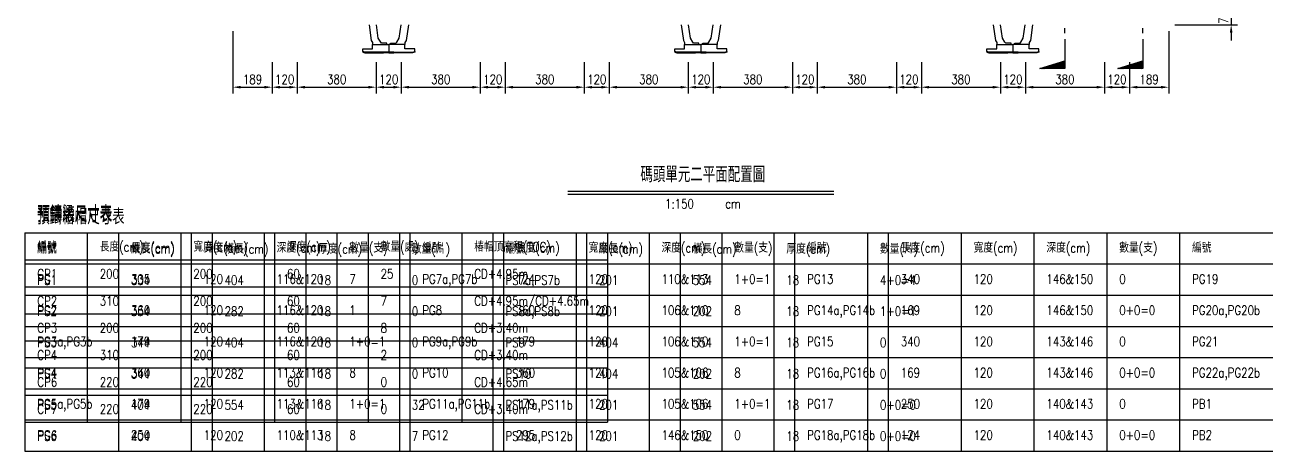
# Model space of a CAD drawing. Extents: x -4754 to 9942, y -22015 to 3942.
# Drawn here: x -1158 to 4808, y -22015 to -19965 of the extents above; entities that cross this region are included whole.
import ezdxf
from ezdxf.enums import TextEntityAlignment as Align

# ---------------------------------------------------------------- set-up
doc = ezdxf.new("R2010")
doc.units = 0
doc.header["$LTSCALE"] = 3
doc.layers.get('0').update_dxf_attribs({"linetype": 'CONTINUOUS'})
doc.layers.add('HB_0', color=7, linetype='CONTINUOUS', transparency=0.5)
for name, color, linetype in [('HB_DIM', 1, 'CONTINUOUS'), ('HB_TXT_CTEXT', 2, 'CONTINUOUS'), ('剖面線', 1, 'CONTINUOUS'), ('防舷材', 7, 'CONTINUOUS')]:
    doc.layers.add(name, color=color, linetype=linetype)
doc.styles.get("Standard").update_dxf_attribs({"font": 'ROMANS.shx', "width": 0.8, "bigfont": 'chineset.shx'})
doc.dimstyles.new('150cm', dxfattribs={"dimscale": 15, "dimtxt": 3, "dimasz": 2.5, "dimexe": 2, "dimexo": 2, "dimgap": 1, "dimtad": 1, "dimdsep": 46, "dimtxsty": 'Standard', "dimcen": 0, "dimclrt": 2, "dimadec": 0, "dimazin": 0, "dimtfac": 1, "dimtix": 1, "dimtmove": 2, "dimatfit": 3, "dimfxl": 1, "dimtolj": 1, "dimtzin": 0, "dimarcsym": 0})

# ---------------------------------------------------------------- blocks, each defined once
blk = doc.blocks.new('title')
at = {"layer": 'HB_TXT_CTEXT', "color": 3}
blk.add_line((-639.6, 0), (639.6, 0), dxfattribs=at)
at = {"layer": 'HB_TXT_CTEXT', "color": 1}
blk.add_line((-639.6, -15), (639.6, -15), dxfattribs=at)
at = {"color": 3, "linetype": 'Continuous', "width": 0.8}
blk.add_attdef('碼頭單元五梁平面配置圖', text='', height=75, dxfattribs=at).set_placement((9.6, 82.5), align=Align.MIDDLE)
at = {"color": 2, "linetype": 'Continuous', "width": 0.8}
for tag, p in [('1:150', (-102.6, -60.5)), ('CM', (154.5, -60))]:
    blk.add_attdef(tag, text='', height=45, dxfattribs=at).set_placement(p, align=Align.MIDDLE)
blk = doc.blocks.new('*D990')
at = {"layer": 'HB_DIM', "color": 0, "lineweight": -2}
for p, q in [((-158.2, -19994.7), (-158.2, -20294.7)), ((30.8, -20144.7), (30.8, -20294.7)), ((-120.7, -20264.7), (-6.7, -20264.7))]:
    blk.add_line(p, q, dxfattribs=at)
at = {"layer": 'HB_DIM', "color": 0}
for points in [[(-120.7, -20258.4), (-120.7, -20270.9), (-158.2, -20264.7)], [(-6.7, -20270.9), (-6.7, -20258.4), (30.8, -20264.7)]]:
    blk.add_solid(points, dxfattribs=at)
at = {"layer": 'HB_DIM', "color": 2, "linetype": 'Continuous', "insert": (-63.7, -20227.2), "char_height": 45, "attachment_point": 5}
blk.add_mtext('\\A1;189', dxfattribs=at)
blk = doc.blocks.new('*D991')
at = {"layer": 'HB_DIM', "color": 0, "lineweight": -2}
for p, q in [((30.8, -20144.7), (30.8, -20294.7)), ((150.8, -20144.7), (150.8, -20294.7)), ((68.3, -20264.7), (113.3, -20264.7))]:
    blk.add_line(p, q, dxfattribs=at)
at = {"layer": 'HB_DIM', "color": 0}
for points in [[(68.3, -20258.4), (68.3, -20270.9), (30.8, -20264.7)], [(113.3, -20270.9), (113.3, -20258.4), (150.8, -20264.7)]]:
    blk.add_solid(points, dxfattribs=at)
at = {"layer": 'HB_DIM', "color": 2, "linetype": 'Continuous', "insert": (90.8, -20227.2), "char_height": 45, "attachment_point": 5}
blk.add_mtext('\\A1;120', dxfattribs=at)
blk = doc.blocks.new('*D992')
at = {"layer": 'HB_DIM', "color": 0, "lineweight": -2}
for p, q in [((150.8, -20144.7), (150.8, -20294.7)), ((530.8, -20144.7), (530.8, -20294.7)), ((188.3, -20264.7), (493.3, -20264.7))]:
    blk.add_line(p, q, dxfattribs=at)
at = {"layer": 'HB_DIM', "color": 0}
for points in [[(188.3, -20258.4), (188.3, -20270.9), (150.8, -20264.7)], [(493.3, -20270.9), (493.3, -20258.4), (530.8, -20264.7)]]:
    blk.add_solid(points, dxfattribs=at)
at = {"layer": 'HB_DIM', "color": 2, "linetype": 'Continuous', "insert": (340.8, -20227.2), "char_height": 45, "attachment_point": 5}
blk.add_mtext('\\A1;380', dxfattribs=at)
blk = doc.blocks.new('*D993')
at = {"layer": 'HB_DIM', "color": 0, "lineweight": -2}
for p, q in [((530.8, -20144.7), (530.8, -20294.7)), ((650.8, -20144.7), (650.8, -20294.7)), ((568.3, -20264.7), (613.3, -20264.7))]:
    blk.add_line(p, q, dxfattribs=at)
at = {"layer": 'HB_DIM', "color": 0}
for points in [[(568.3, -20258.4), (568.3, -20270.9), (530.8, -20264.7)], [(613.3, -20270.9), (613.3, -20258.4), (650.8, -20264.7)]]:
    blk.add_solid(points, dxfattribs=at)
at = {"layer": 'HB_DIM', "color": 2, "linetype": 'Continuous', "insert": (590.8, -20227.2), "char_height": 45, "attachment_point": 5}
blk.add_mtext('\\A1;120', dxfattribs=at)
blk = doc.blocks.new('*D994')
at = {"layer": 'HB_DIM', "color": 0, "lineweight": -2}
for p, q in [((650.8, -20144.7), (650.8, -20294.7)), ((1030.8, -20144.7), (1030.8, -20294.7)), ((688.3, -20264.7), (993.3, -20264.7))]:
    blk.add_line(p, q, dxfattribs=at)
at = {"layer": 'HB_DIM', "color": 0}
for points in [[(688.3, -20258.4), (688.3, -20270.9), (650.8, -20264.7)], [(993.3, -20270.9), (993.3, -20258.4), (1030.8, -20264.7)]]:
    blk.add_solid(points, dxfattribs=at)
at = {"layer": 'HB_DIM', "color": 2, "linetype": 'Continuous', "insert": (840.8, -20227.2), "char_height": 45, "attachment_point": 5}
blk.add_mtext('\\A1;380', dxfattribs=at)
blk = doc.blocks.new('*D995')
at = {"layer": 'HB_DIM', "color": 0, "lineweight": -2}
for p, q in [((1030.8, -20144.7), (1030.8, -20294.7)), ((1150.8, -20144.7), (1150.8, -20294.7)), ((1068.3, -20264.7), (1113.3, -20264.7))]:
    blk.add_line(p, q, dxfattribs=at)
at = {"layer": 'HB_DIM', "color": 0}
for points in [[(1068.3, -20258.4), (1068.3, -20270.9), (1030.8, -20264.7)], [(1113.3, -20270.9), (1113.3, -20258.4), (1150.8, -20264.7)]]:
    blk.add_solid(points, dxfattribs=at)
at = {"layer": 'HB_DIM', "color": 2, "linetype": 'Continuous', "insert": (1090.8, -20227.2), "char_height": 45, "attachment_point": 5}
blk.add_mtext('\\A1;120', dxfattribs=at)
blk = doc.blocks.new('*D996')
at = {"layer": 'HB_DIM', "color": 0, "lineweight": -2}
for p, q in [((1150.8, -20144.7), (1150.8, -20294.7)), ((1530.8, -20144.7), (1530.8, -20294.7)), ((1188.3, -20264.7), (1493.3, -20264.7))]:
    blk.add_line(p, q, dxfattribs=at)
at = {"layer": 'HB_DIM', "color": 0}
for points in [[(1188.3, -20258.4), (1188.3, -20270.9), (1150.8, -20264.7)], [(1493.3, -20270.9), (1493.3, -20258.4), (1530.8, -20264.7)]]:
    blk.add_solid(points, dxfattribs=at)
at = {"layer": 'HB_DIM', "color": 2, "linetype": 'Continuous', "insert": (1340.8, -20227.2), "char_height": 45, "attachment_point": 5}
blk.add_mtext('\\A1;380', dxfattribs=at)
blk = doc.blocks.new('*D997')
at = {"layer": 'HB_DIM', "color": 0, "lineweight": -2}
for p, q in [((1530.8, -20144.7), (1530.8, -20294.7)), ((1650.8, -20144.7), (1650.8, -20294.7)), ((1568.3, -20264.7), (1613.3, -20264.7))]:
    blk.add_line(p, q, dxfattribs=at)
at = {"layer": 'HB_DIM', "color": 0}
for points in [[(1568.3, -20258.4), (1568.3, -20270.9), (1530.8, -20264.7)], [(1613.3, -20270.9), (1613.3, -20258.4), (1650.8, -20264.7)]]:
    blk.add_solid(points, dxfattribs=at)
at = {"layer": 'HB_DIM', "color": 2, "linetype": 'Continuous', "insert": (1590.8, -20227.2), "char_height": 45, "attachment_point": 5}
blk.add_mtext('\\A1;120', dxfattribs=at)
blk = doc.blocks.new('*D998')
at = {"layer": 'HB_DIM', "color": 0, "lineweight": -2}
for p, q in [((1650.8, -20144.7), (1650.8, -20294.7)), ((2030.8, -20144.7), (2030.8, -20294.7)), ((1688.3, -20264.7), (1993.3, -20264.7))]:
    blk.add_line(p, q, dxfattribs=at)
at = {"layer": 'HB_DIM', "color": 0}
for points in [[(1688.3, -20258.4), (1688.3, -20270.9), (1650.8, -20264.7)], [(1993.3, -20270.9), (1993.3, -20258.4), (2030.8, -20264.7)]]:
    blk.add_solid(points, dxfattribs=at)
at = {"layer": 'HB_DIM', "color": 2, "linetype": 'Continuous', "insert": (1840.8, -20227.2), "char_height": 45, "attachment_point": 5}
blk.add_mtext('\\A1;380', dxfattribs=at)
blk = doc.blocks.new('*D999')
at = {"layer": 'HB_DIM', "color": 0, "lineweight": -2}
for p, q in [((2030.8, -20144.7), (2030.8, -20294.7)), ((2150.8, -20144.7), (2150.8, -20294.7)), ((2068.3, -20264.7), (2113.3, -20264.7))]:
    blk.add_line(p, q, dxfattribs=at)
at = {"layer": 'HB_DIM', "color": 0}
for points in [[(2068.3, -20258.4), (2068.3, -20270.9), (2030.8, -20264.7)], [(2113.3, -20270.9), (2113.3, -20258.4), (2150.8, -20264.7)]]:
    blk.add_solid(points, dxfattribs=at)
at = {"layer": 'HB_DIM', "color": 2, "linetype": 'Continuous', "insert": (2090.8, -20227.2), "char_height": 45, "attachment_point": 5}
blk.add_mtext('\\A1;120', dxfattribs=at)
blk = doc.blocks.new('*D1000')
at = {"layer": 'HB_DIM', "color": 0, "lineweight": -2}
for p, q in [((2150.8, -20144.7), (2150.8, -20294.7)), ((2530.8, -20144.7), (2530.8, -20294.7)), ((2188.3, -20264.7), (2493.3, -20264.7))]:
    blk.add_line(p, q, dxfattribs=at)
at = {"layer": 'HB_DIM', "color": 0}
for points in [[(2188.3, -20258.4), (2188.3, -20270.9), (2150.8, -20264.7)], [(2493.3, -20270.9), (2493.3, -20258.4), (2530.8, -20264.7)]]:
    blk.add_solid(points, dxfattribs=at)
at = {"layer": 'HB_DIM', "color": 2, "linetype": 'Continuous', "insert": (2340.8, -20227.2), "char_height": 45, "attachment_point": 5}
blk.add_mtext('\\A1;380', dxfattribs=at)
blk = doc.blocks.new('*D1001')
at = {"layer": 'HB_DIM', "color": 0, "lineweight": -2}
for p, q in [((2530.8, -20144.7), (2530.8, -20294.7)), ((2650.8, -20144.7), (2650.8, -20294.7)), ((2568.3, -20264.7), (2613.3, -20264.7))]:
    blk.add_line(p, q, dxfattribs=at)
at = {"layer": 'HB_DIM', "color": 0}
for points in [[(2568.3, -20258.4), (2568.3, -20270.9), (2530.8, -20264.7)], [(2613.3, -20270.9), (2613.3, -20258.4), (2650.8, -20264.7)]]:
    blk.add_solid(points, dxfattribs=at)
at = {"layer": 'HB_DIM', "color": 2, "linetype": 'Continuous', "insert": (2590.8, -20227.2), "char_height": 45, "attachment_point": 5}
blk.add_mtext('\\A1;120', dxfattribs=at)
blk = doc.blocks.new('*D1002')
at = {"layer": 'HB_DIM', "color": 0, "lineweight": -2}
for p, q in [((2650.8, -20144.7), (2650.8, -20294.7)), ((3030.8, -20144.7), (3030.8, -20294.7)), ((2688.3, -20264.7), (2993.3, -20264.7))]:
    blk.add_line(p, q, dxfattribs=at)
at = {"layer": 'HB_DIM', "color": 0}
for points in [[(2688.3, -20258.4), (2688.3, -20270.9), (2650.8, -20264.7)], [(2993.3, -20270.9), (2993.3, -20258.4), (3030.8, -20264.7)]]:
    blk.add_solid(points, dxfattribs=at)
at = {"layer": 'HB_DIM', "color": 2, "linetype": 'Continuous', "insert": (2840.8, -20227.2), "char_height": 45, "attachment_point": 5}
blk.add_mtext('\\A1;380', dxfattribs=at)
blk = doc.blocks.new('*D1003')
at = {"layer": 'HB_DIM', "color": 0, "lineweight": -2}
for p, q in [((3030.8, -20144.7), (3030.8, -20294.7)), ((3150.8, -20144.7), (3150.8, -20294.7)), ((3068.3, -20264.7), (3113.3, -20264.7))]:
    blk.add_line(p, q, dxfattribs=at)
at = {"layer": 'HB_DIM', "color": 0}
for points in [[(3068.3, -20258.4), (3068.3, -20270.9), (3030.8, -20264.7)], [(3113.3, -20270.9), (3113.3, -20258.4), (3150.8, -20264.7)]]:
    blk.add_solid(points, dxfattribs=at)
at = {"layer": 'HB_DIM', "color": 2, "linetype": 'Continuous', "insert": (3090.8, -20227.2), "char_height": 45, "attachment_point": 5}
blk.add_mtext('\\A1;120', dxfattribs=at)
blk = doc.blocks.new('*D1004')
at = {"layer": 'HB_DIM', "color": 0, "lineweight": -2}
for p, q in [((3150.8, -20144.7), (3150.8, -20294.7)), ((3530.8, -20144.7), (3530.8, -20294.7)), ((3188.3, -20264.7), (3493.3, -20264.7))]:
    blk.add_line(p, q, dxfattribs=at)
at = {"layer": 'HB_DIM', "color": 0}
for points in [[(3188.3, -20258.4), (3188.3, -20270.9), (3150.8, -20264.7)], [(3493.3, -20270.9), (3493.3, -20258.4), (3530.8, -20264.7)]]:
    blk.add_solid(points, dxfattribs=at)
at = {"layer": 'HB_DIM', "color": 2, "linetype": 'Continuous', "insert": (3340.8, -20227.2), "char_height": 45, "attachment_point": 5}
blk.add_mtext('\\A1;380', dxfattribs=at)
blk = doc.blocks.new('*D1005')
at = {"layer": 'HB_DIM', "color": 0, "lineweight": -2}
for p, q in [((3530.8, -20144.7), (3530.8, -20294.7)), ((3650.8, -20144.7), (3650.8, -20294.7)), ((3568.3, -20264.7), (3613.3, -20264.7))]:
    blk.add_line(p, q, dxfattribs=at)
at = {"layer": 'HB_DIM', "color": 0}
for points in [[(3568.3, -20258.4), (3568.3, -20270.9), (3530.8, -20264.7)], [(3613.3, -20270.9), (3613.3, -20258.4), (3650.8, -20264.7)]]:
    blk.add_solid(points, dxfattribs=at)
at = {"layer": 'HB_DIM', "color": 2, "linetype": 'Continuous', "insert": (3590.8, -20227.2), "char_height": 45, "attachment_point": 5}
blk.add_mtext('\\A1;120', dxfattribs=at)
blk = doc.blocks.new('*D1006')
at = {"layer": 'HB_DIM', "color": 0, "lineweight": -2}
for p, q in [((3650.8, -20144.7), (3650.8, -20294.7)), ((4030.8, -20144.7), (4030.8, -20294.7)), ((3688.3, -20264.7), (3993.3, -20264.7))]:
    blk.add_line(p, q, dxfattribs=at)
at = {"layer": 'HB_DIM', "color": 0}
for points in [[(3688.3, -20258.4), (3688.3, -20270.9), (3650.8, -20264.7)], [(3993.3, -20270.9), (3993.3, -20258.4), (4030.8, -20264.7)]]:
    blk.add_solid(points, dxfattribs=at)
at = {"layer": 'HB_DIM', "color": 2, "linetype": 'Continuous', "insert": (3840.8, -20227.2), "char_height": 45, "attachment_point": 5}
blk.add_mtext('\\A1;380', dxfattribs=at)
blk = doc.blocks.new('*D1007')
at = {"layer": 'HB_DIM', "color": 0, "lineweight": -2}
for p, q in [((4030.8, -20144.7), (4030.8, -20294.7)), ((4150.8, -20144.7), (4150.8, -20294.7)), ((4068.3, -20264.7), (4113.3, -20264.7))]:
    blk.add_line(p, q, dxfattribs=at)
at = {"layer": 'HB_DIM', "color": 0}
for points in [[(4068.3, -20258.4), (4068.3, -20270.9), (4030.8, -20264.7)], [(4113.3, -20270.9), (4113.3, -20258.4), (4150.8, -20264.7)]]:
    blk.add_solid(points, dxfattribs=at)
at = {"layer": 'HB_DIM', "color": 2, "linetype": 'Continuous', "insert": (4090.8, -20227.2), "char_height": 45, "attachment_point": 5}
blk.add_mtext('\\A1;120', dxfattribs=at)
blk = doc.blocks.new('*D1008')
at = {"layer": 'HB_DIM', "color": 0, "lineweight": -2}
for p, q in [((4339.8, -19994.7), (4339.8, -20294.7)), ((4150.8, -20144.7), (4150.8, -20294.7)), ((4188.3, -20264.7), (4302.3, -20264.7))]:
    blk.add_line(p, q, dxfattribs=at)
at = {"layer": 'HB_DIM', "color": 0}
for points in [[(4188.3, -20258.4), (4188.3, -20270.9), (4150.8, -20264.7)], [(4302.3, -20270.9), (4302.3, -20258.4), (4339.8, -20264.7)]]:
    blk.add_solid(points, dxfattribs=at)
at = {"layer": 'HB_DIM', "color": 2, "linetype": 'Continuous', "insert": (4245.3, -20227.2), "char_height": 45, "attachment_point": 5}
blk.add_mtext('\\A1;189', dxfattribs=at)
blk = doc.blocks.new('*D1019')
at = {"layer": 'HB_DIM', "color": 0, "lineweight": -2}
for p, q in [((4639.8, -19857.2), (4639.8, -19819.7)), ((4369.8, -19894.7), (4669.8, -19894.7)), ((4639.8, -19894.7), (4639.8, -19964.7)), ((4369.8, -19964.7), (4669.8, -19964.7)), ((4639.8, -20002.2), (4639.8, -20039.7))]:
    blk.add_line(p, q, dxfattribs=at)
at = {"layer": 'HB_DIM', "color": 0}
for points in [[(4633.6, -19857.2), (4646.1, -19857.2), (4639.8, -19894.7)], [(4646.1, -20002.2), (4633.6, -20002.2), (4639.8, -19964.7)]]:
    blk.add_solid(points, dxfattribs=at)
at = {"layer": 'HB_DIM', "color": 2, "linetype": 'Continuous', "insert": (4602.3, -19929.7), "char_height": 45, "attachment_point": 5, "rotation": 90}
blk.add_mtext('\\A1;70', dxfattribs=at)
blk = doc.blocks.new('fender')
at = {"color": 7, "linetype": 'Continuous'}
for points in [[(-94.7, -0.1), (-83.8, -75), (-78, -85.1), (-78, -95.1)], [(94.7, -0.1), (83.8, -75), (78, -85.1), (78, -95.1)]]:
    blk.add_lwpolyline(points, dxfattribs=at)
for points in [[(-9, -95.1), (-9, -89.4, 0.414214), (-9.5, -88.9), (-29.8, -88.9, -0.272631), (-38.5, -83.9), (-50, -63.5), (-59.4, -0.1)], [(9, -95.1), (9, -89.4, -0.414214), (9.5, -88.9), (29.8, -88.9, 0.272631), (38.5, -83.9), (50, -63.5), (59.4, -0.1)]]:
    blk.add_lwpolyline(points, format="xyb", dxfattribs=at)
for points in [[(0, -95.1), (0, -131.1), (-114.4, -131.1), (-125, -127.9), (-125, -115.1), (-78, -115.1), (-78, -95.1)], [(0, -95.1), (0, -131.1), (114.4, -131.1), (125, -127.9), (125, -115.1), (78, -115.1), (78, -95.1)], [(-115, -135.1), (-75, -135.1), (-75, -131.1), (-114.4, -131.1), (-125, -127.9), (-125, -132.1)], [(-75, -131.1), (-75, -135.1), (-25, -135.1), (-25, -131.1)], [(0, -131.1), (0, -135.1), (-25, -135.1), (-25, -131.1)], [(0, -131.1), (0, -135.1), (25, -135.1), (25, -131.1)], [(75, -131.1), (75, -135.1), (25, -135.1), (25, -131.1)], [(115, -135.1), (75, -135.1), (75, -131.1), (114.4, -131.1), (125, -127.9), (125, -132.1)]]:
    blk.add_lwpolyline(points, close=True, dxfattribs=at)
blk = doc.blocks.new('*X3')
at = {"color": 0, "linetype": 'Continuous'}
for p, q in [((81.83, 269.21), (83.14, 270.53)), ((82, 269.21), (83.4, 270.61)), ((82.18, 269.21), (83.66, 270.69)), ((82.36, 269.21), (83.91, 270.77)), ((82.53, 269.21), (84.17, 270.85)), ((82.71, 269.21), (84.43, 270.93)), ((82.89, 269.21), (84.69, 271.01)), ((83.06, 269.21), (84.94, 271.09)), ((83.24, 269.21), (85.2, 271.17)), ((83.42, 269.21), (85.46, 271.25)), ((83.59, 269.21), (85.71, 271.33)), ((83.77, 269.21), (85.97, 271.41)), ((83.95, 269.21), (86.23, 271.49)), ((84.12, 269.21), (86.49, 271.57)), ((84.3, 269.21), (86.74, 271.65)), ((84.48, 269.21), (86.93, 271.66)), ((84.65, 269.21), (86.93, 271.48)), ((84.83, 269.21), (86.93, 271.31)), ((85.01, 269.21), (86.93, 271.13)), ((85.19, 269.21), (86.93, 270.95)), ((85.36, 269.21), (86.93, 270.78)), ((85.54, 269.21), (86.93, 270.6)), ((79, 269.21), (79.03, 269.24)), ((79.17, 269.21), (79.29, 269.32)), ((79.35, 269.21), (79.54, 269.4)), ((79.53, 269.21), (79.8, 269.48)), ((79.71, 269.21), (80.06, 269.56)), ((79.88, 269.21), (80.31, 269.64)), ((80.06, 269.21), (80.57, 269.72)), ((80.24, 269.21), (80.83, 269.8)), ((80.41, 269.21), (81.09, 269.88)), ((80.59, 269.21), (81.34, 269.96)), ((80.77, 269.21), (81.6, 270.04)), ((80.94, 269.21), (81.86, 270.12)), ((81.12, 269.21), (82.11, 270.2)), ((81.3, 269.21), (82.37, 270.29)), ((81.47, 269.21), (82.63, 270.37)), ((81.65, 269.21), (82.89, 270.45)), ((85.72, 269.21), (86.93, 270.42)), ((85.89, 269.21), (86.93, 270.25)), ((86.07, 269.21), (86.93, 270.07)), ((86.25, 269.21), (86.93, 269.89)), ((86.42, 269.21), (86.93, 269.72)), ((86.6, 269.21), (86.93, 269.54)), ((86.78, 269.21), (86.93, 269.36))]:
    blk.add_line(p, q, dxfattribs=at)
blk = doc.blocks.new('m_H_Blk_Big_Minor')
at = {"color": 3}
for p, q in [((0, -24.4), (0, -0.7)), ((0, -54.1), (0, -195.7))]:
    blk.add_line(p, q, dxfattribs=at)
at = {"color": 2, "linetype": 'Continuous'}
blk.add_lwpolyline([(0, -195.7), (-120, -195.7), (0, -158.2)], close=True, dxfattribs=at)
at = {"color": 2, "linetype": 'Continuous', "xscale": 14.99999999999999, "yscale": 14.99999999999999, "zscale": 14.99999999999999, "rotation": 8.609491451989738e-07}
blk.add_blockref('*X3', (-1303.9, -4233.9), dxfattribs=at)

msp = doc.modelspace()

# ---------------------------------------------------------------- linework, layer by layer
at = {"layer": 'HB_0', "color": 3, "linetype": 'Continuous'}
for points in [[(-1158.156, -20964.682), (-1158.156, -22014.682)], [(-1158.156, -20964.682), (691.844, -20964.682)], [(-1158.156, -20964.682), (-1158.156, -21874.682)], [(-1158.156, -20964.682), (1641.844, -20964.682)], [(-1158.156, -20964.682), (-1158.156, -22014.682)], [(-1158.156, -20964.682), (1091.844, -20964.682)], [(691.844, -20964.682), (691.844, -22014.682)], [(691.844, -20964.682), (691.844, -22014.682)], [(691.844, -20964.682), (2541.844, -20964.682)], [(1091.844, -20964.682), (1091.844, -22014.682)], [(1091.844, -20964.682), (1091.844, -22014.682)], [(1091.844, -20964.682), (3341.844, -20964.682)], [(1641.844, -20964.682), (1641.844, -21874.682)], [(2541.844, -20964.682), (2541.844, -22014.682)], [(2541.844, -20964.682), (2541.844, -22014.682)], [(2541.844, -20964.682), (4391.844, -20964.682)], [(3341.844, -20964.682), (3341.844, -22014.682)], [(4391.844, -20964.682), (4391.844, -22014.682)], [(4391.844, -20964.682), (4391.844, -22014.682)], [(4391.844, -20964.682), (6241.844, -20964.682)], [(-1158.156, -21874.682), (1641.844, -21874.682)], [(-1158.156, -22014.682), (691.844, -22014.682)], [(-1158.156, -22014.682), (1091.844, -22014.682)], [(691.844, -22014.682), (2541.844, -22014.682)], [(1091.844, -22014.682), (3341.844, -22014.682)], [(2541.844, -22014.682), (4391.844, -22014.682)], [(4391.844, -22014.682), (6241.844, -22014.682)]]:
    msp.add_lwpolyline(points, dxfattribs=at)
at = {"layer": 'HB_0', "color": 7, "linetype": 'Continuous'}
for points in [[(-858.156, -20964.682), (-858.156, -21874.682)], [(-708.156, -20964.682), (-708.156, -22014.682)], [(-708.156, -20964.682), (-708.156, -22014.682)], [(-408.156, -20964.682), (-408.156, -21874.682)], [(-358.156, -20964.682), (-358.156, -22014.682)], [(-258.156, -20964.682), (-258.156, -22014.682)], [(-8.156, -20964.682), (-8.156, -22014.682)], [(41.844, -20964.682), (41.844, -21874.682)], [(191.844, -20964.682), (191.844, -22014.682)], [(341.844, -20964.682), (341.844, -22014.682)], [(491.844, -20964.682), (491.844, -21874.682)], [(641.844, -20964.682), (641.844, -22014.682)], [(941.844, -20964.682), (941.844, -21874.682)], [(1141.844, -20964.682), (1141.844, -22014.682)], [(1491.844, -20964.682), (1491.844, -22014.682)], [(1541.844, -20964.682), (1541.844, -22014.682)], [(1841.844, -20964.682), (1841.844, -22014.682)], [(1991.844, -20964.682), (1991.844, -22014.682)], [(2191.844, -20964.682), (2191.844, -22014.682)], [(2441.844, -20964.682), (2441.844, -22014.682)], [(2891.844, -20964.682), (2891.844, -22014.682)], [(2991.844, -20964.682), (2991.844, -22014.682)], [(3341.844, -20964.682), (3341.844, -22014.682)], [(3691.844, -20964.682), (3691.844, -22014.682)], [(4041.844, -20964.682), (4041.844, -22014.682)], [(-1158.156, -21224.682), (1641.844, -21224.682)], [(-1158.156, -21264.682), (691.844, -21264.682)], [(-1158.156, -21264.682), (1091.844, -21264.682)], [(691.844, -21264.682), (2541.844, -21264.682)], [(1091.844, -21264.682), (3341.844, -21264.682)], [(2541.844, -21264.682), (4391.844, -21264.682)], [(4391.844, -21264.682), (6241.844, -21264.682)], [(-1158.156, -21354.682), (1641.844, -21354.682)], [(-1158.156, -21414.682), (691.844, -21414.682)], [(-1158.156, -21414.682), (1091.844, -21414.682)], [(691.844, -21414.682), (2541.844, -21414.682)], [(1091.844, -21414.682), (3341.844, -21414.682)], [(2541.844, -21414.682), (4391.844, -21414.682)], [(4391.844, -21414.682), (6241.844, -21414.682)], [(-1158.156, -21484.682), (1641.844, -21484.682)], [(-1158.156, -21564.682), (691.844, -21564.682)], [(-1158.156, -21564.682), (1091.844, -21564.682)], [(691.844, -21564.682), (2541.844, -21564.682)], [(1091.844, -21564.682), (3341.844, -21564.682)], [(2541.844, -21564.682), (4391.844, -21564.682)], [(4391.844, -21564.682), (6241.844, -21564.682)], [(-1158.156, -21614.682), (1641.844, -21614.682)], [(-1158.156, -21714.682), (691.844, -21714.682)], [(-1158.156, -21714.682), (1091.844, -21714.682)], [(691.844, -21714.682), (2541.844, -21714.682)], [(1091.844, -21714.682), (3341.844, -21714.682)], [(2541.844, -21714.682), (4391.844, -21714.682)], [(4391.844, -21714.682), (6241.844, -21714.682)], [(-1158.156, -21744.682), (1641.844, -21744.682)], [(-1158.156, -21864.682), (691.844, -21864.682)], [(-1158.156, -21864.682), (1091.844, -21864.682)], [(691.844, -21864.682), (2541.844, -21864.682)], [(1091.844, -21864.682), (3341.844, -21864.682)], [(2541.844, -21864.682), (4391.844, -21864.682)], [(4391.844, -21864.682), (6241.844, -21864.682)]]:
    msp.add_lwpolyline(points, dxfattribs=at)
at = {"layer": 'HB_0', "color": 4, "linetype": 'Continuous'}
for points in [[(-1158.156, -21094.682), (1641.844, -21094.682)], [(-1158.156, -21114.682), (691.844, -21114.682)], [(-1158.156, -21114.682), (1091.844, -21114.682)], [(691.844, -21114.682), (2541.844, -21114.682)], [(1091.844, -21114.682), (3341.844, -21114.682)], [(2541.844, -21114.682), (4391.844, -21114.682)], [(4391.844, -21114.682), (6241.844, -21114.682)]]:
    msp.add_lwpolyline(points, dxfattribs=at)

# ---------------------------------------------------------------- block references
at = {"layer": 'HB_TXT_CTEXT', "linetype": 'Continuous', "rotation": 360}
msp.add_blockref('title', (2090.844, -20764.682), dxfattribs=at).add_auto_attribs({'碼頭單元五梁平面配置圖': '碼頭單元二平面配置圖', '1:150': '1:150', 'CM': 'cm'})
at = {"layer": '剖面線', "linetype": 'Continuous', "rotation": 360}
for p in [(3840.844, -19979.682, 155), (4215.344, -19979.682, 155)]:
    msp.add_blockref('m_H_Blk_Big_Minor', p, dxfattribs=at)
at = {"layer": '防舷材'}
for p in [(590.844, -19964.682), (2090.844, -19964.682), (3590.844, -19964.682)]:
    msp.add_blockref('fender', p, dxfattribs=at)

# ---------------------------------------------------------------- texts
at = {"layer": 'HB_TXT_CTEXT', "color": 3, "linetype": 'Continuous', "width": 0.8}
for s, p in [('預鑄梁尺寸表', (-1098.156, -20909.682)), ('預鑄版尺寸表', (-1098.156, -20914.682)), ('預鑄樁帽尺寸表', (-1098.156, -20924.682))]:
    msp.add_text(s, height=75, dxfattribs=at).set_placement(p)
at = {"layer": 'HB_TXT_CTEXT', "color": 4, "linetype": 'Continuous', "width": 0.8}
for s, p in [('長度(cm)', (-798.156, -21054.682)), ('寬度(cm)', (-348.156, -21054.682)), ('深度(cm)', (101.844, -21054.682)), ('數量(處)', (551.844, -21054.682)), ('椿帽頂高程(TOC)', (1001.844, -21054.682)), ('編號', (-1098.156, -21054.682)), ('編號', (-1098.156, -21059.682)), ('編號', (-1098.156, -21064.682)), ('縱長(cm)', (-648.156, -21064.682)), ('長度(cm)', (-648.156, -21059.682)), ('寬度(cm)', (-298.156, -21059.682)), ('橫長(cm)', (-198.156, -21064.682)), ('深度(cm)', (51.844, -21059.682)), ('厚度(cm)', (251.844, -21064.682)), ('數量(支)', (401.844, -21059.682)), ('數量(片)', (701.844, -21064.682)), ('編號', (751.844, -21059.682)), ('編號', (1151.844, -21064.682)), ('長度(cm)', (1201.844, -21059.682)), ('寬度(cm)', (1551.844, -21059.682)), ('縱長(cm)', (1601.844, -21064.682)), ('深度(cm)', (1901.844, -21059.682)), ('橫長(cm)', (2051.844, -21064.682)), ('數量(支)', (2251.844, -21059.682)), ('厚度(cm)', (2501.844, -21064.682)), ('編號', (2601.844, -21059.682)), ('數量(片)', (2951.844, -21064.682)), ('長度(cm)', (3051.844, -21059.682)), ('寬度(cm)', (3401.844, -21059.682)), ('深度(cm)', (3751.844, -21059.682)), ('數量(支)', (4101.844, -21059.682)), ('編號', (4451.844, -21059.682)), ('CP1', (-1098.156, -21184.682)), ('PG1', (-1098.156, -21209.682)), ('PS1', (-1098.156, -21214.682)), ('PG7a,PG7b', (751.844, -21209.682)), ('PS7a,PS7b', (1151.844, -21214.682)), ('PG13', (2601.844, -21209.682)), ('PG19', (4451.844, -21209.682)), ('CP2', (-1098.156, -21314.682)), ('PG2', (-1098.156, -21359.682)), ('PS2', (-1098.156, -21364.682)), ('PG8', (751.844, -21359.682)), ('PS8a,PS8b', (1151.844, -21364.682)), ('PG14a,PG14b', (2601.844, -21359.682)), ('PG20a,PG20b', (4451.844, -21359.682)), ('CP3', (-1098.156, -21444.682)), ('PG3a,PG3b', (-1098.156, -21509.682)), ('PS3', (-1098.156, -21514.682)), ('PG9a,PG9b', (751.844, -21509.682)), ('PS9', (1151.844, -21514.682)), ('PG15', (2601.844, -21509.682)), ('PG21', (4451.844, -21509.682)), ('CP4', (-1098.156, -21574.682)), ('PG4', (-1098.156, -21659.682)), ('PS4', (-1098.156, -21664.682)), ('PG10', (751.844, -21659.682)), ('PS10', (1151.844, -21664.682)), ('PG16a,PG16b', (2601.844, -21659.682)), ('PG22a,PG22b', (4451.844, -21659.682)), ('CP6', (-1098.156, -21704.682)), ('PG5a,PG5b', (-1098.156, -21809.682)), ('PS5', (-1098.156, -21814.682)), ('PG11a,PG11b', (751.844, -21809.682)), ('PS11a,PS11b', (1151.844, -21814.682)), ('PG17', (2601.844, -21809.682)), ('PB1', (4451.844, -21809.682)), ('CP7', (-1098.156, -21834.682)), ('PG6', (-1098.156, -21959.682)), ('PS6', (-1098.156, -21964.682)), ('PG12', (751.844, -21959.682)), ('PS12a,PS12b', (1151.844, -21964.682)), ('PG18a,PG18b', (2601.844, -21959.682)), ('PB2', (4451.844, -21959.682))]:
    msp.add_text(s, height=45, dxfattribs=at).set_placement(p)
at = {"layer": 'HB_TXT_CTEXT', "color": 2, "linetype": 'Continuous', "width": 0.8}
for s, p in [('200', (-798.156, -21184.682)), ('305', (-648.156, -21209.682)), ('334', (-648.156, -21214.682)), ('200', (-348.156, -21184.682)), ('120', (-298.156, -21209.682)), ('404', (-198.156, -21214.682)), ('116&120', (51.844, -21209.682)), ('60', (101.844, -21184.682)), ('18', (251.844, -21214.682)), ('7', (401.844, -21209.682)), ('25', (551.844, -21184.682)), ('0', (701.844, -21214.682)), ('CD+4.95m', (1001.844, -21184.682)), ('124', (1201.844, -21209.682)), ('120', (1551.844, -21209.682)), ('201', (1601.844, -21214.682)), ('110&113', (1901.844, -21209.682)), ('554', (2051.844, -21214.682)), ('1+0=1', (2251.844, -21209.682)), ('18', (2501.844, -21214.682)), ('4+0=4', (2951.844, -21214.682)), ('340', (3051.844, -21209.682)), ('120', (3401.844, -21209.682)), ('146&150', (3751.844, -21209.682)), ('0', (4101.844, -21209.682)), ('310', (-798.156, -21314.682)), ('200', (-348.156, -21314.682)), ('60', (101.844, -21314.682)), ('7', (551.844, -21314.682)), ('CD+4.95m/CD+4.65m', (1001.844, -21314.682)), ('360', (-648.156, -21359.682)), ('334', (-648.156, -21364.682)), ('120', (-298.156, -21359.682)), ('282', (-198.156, -21364.682)), ('116&120', (51.844, -21359.682)), ('18', (251.844, -21364.682)), ('1', (401.844, -21359.682)), ('0', (701.844, -21364.682)), ('360', (1201.844, -21359.682)), ('120', (1551.844, -21359.682)), ('201', (1601.844, -21364.682)), ('106&110', (1901.844, -21359.682)), ('202', (2051.844, -21364.682)), ('8', (2251.844, -21359.682)), ('18', (2501.844, -21364.682)), ('1+0=1', (2951.844, -21364.682)), ('169', (3051.844, -21359.682)), ('120', (3401.844, -21359.682)), ('146&150', (3751.844, -21359.682)), ('0+0=0', (4101.844, -21359.682)), ('200', (-798.156, -21444.682)), ('200', (-348.156, -21444.682)), ('60', (101.844, -21444.682)), ('8', (551.844, -21444.682)), ('CD+3.40m', (1001.844, -21444.682)), ('344', (-648.156, -21514.682)), ('179', (-648.156, -21509.682)), ('120', (-298.156, -21509.682)), ('404', (-198.156, -21514.682)), ('116&120', (51.844, -21509.682)), ('18', (251.844, -21514.682)), ('1+0=1', (401.844, -21509.682)), ('0', (701.844, -21514.682)), ('179', (1201.844, -21509.682)), ('120', (1551.844, -21509.682)), ('404', (1601.844, -21514.682)), ('106&110', (1901.844, -21509.682)), ('554', (2051.844, -21514.682)), ('1+0=1', (2251.844, -21509.682)), ('18', (2501.844, -21514.682)), ('0', (2951.844, -21514.682)), ('340', (3051.844, -21509.682)), ('120', (3401.844, -21509.682)), ('143&146', (3751.844, -21509.682)), ('0', (4101.844, -21509.682)), ('310', (-798.156, -21574.682)), ('200', (-348.156, -21574.682)), ('60', (101.844, -21574.682)), ('2', (551.844, -21574.682)), ('CD+3.40m', (1001.844, -21574.682)), ('360', (-648.156, -21659.682)), ('344', (-648.156, -21664.682)), ('120', (-298.156, -21659.682)), ('282', (-198.156, -21664.682)), ('113&116', (51.844, -21659.682)), ('18', (251.844, -21664.682)), ('8', (401.844, -21659.682)), ('0', (701.844, -21664.682)), ('360', (1201.844, -21659.682)), ('120', (1551.844, -21659.682)), ('404', (1601.844, -21664.682)), ('105&106', (1901.844, -21659.682)), ('202', (2051.844, -21664.682)), ('8', (2251.844, -21659.682)), ('18', (2501.844, -21664.682)), ('0', (2951.844, -21664.682)), ('169', (3051.844, -21659.682)), ('120', (3401.844, -21659.682)), ('143&146', (3751.844, -21659.682)), ('0+0=0', (4101.844, -21659.682)), ('220', (-798.156, -21704.682)), ('220', (-348.156, -21704.682)), ('60', (101.844, -21704.682)), ('0', (551.844, -21704.682)), ('CD+4.65m', (1001.844, -21704.682)), ('404', (-648.156, -21814.682)), ('179', (-648.156, -21809.682)), ('120', (-298.156, -21809.682)), ('554', (-198.156, -21814.682)), ('113&116', (51.844, -21809.682)), ('18', (251.844, -21814.682)), ('1+0=1', (401.844, -21809.682)), ('32', (701.844, -21814.682)), ('179', (1201.844, -21809.682)), ('120', (1551.844, -21809.682)), ('201', (1601.844, -21814.682)), ('105&106', (1901.844, -21809.682)), ('554', (2051.844, -21814.682)), ('1+0=1', (2251.844, -21809.682)), ('18', (2501.844, -21814.682)), ('0+0=0', (2951.844, -21814.682)), ('250', (3051.844, -21809.682)), ('120', (3401.844, -21809.682)), ('140&143', (3751.844, -21809.682)), ('0', (4101.844, -21809.682)), ('220', (-798.156, -21834.682)), ('220', (-348.156, -21834.682)), ('60', (101.844, -21834.682)), ('0', (551.844, -21834.682)), ('CD+3.40m', (1001.844, -21834.682)), ('250', (-648.156, -21959.682)), ('404', (-648.156, -21964.682)), ('120', (-298.156, -21959.682)), ('202', (-198.156, -21964.682)), ('110&113', (51.844, -21959.682)), ('18', (251.844, -21964.682)), ('8', (401.844, -21959.682)), ('7', (701.844, -21964.682)), ('295', (1201.844, -21959.682)), ('120', (1551.844, -21959.682)), ('201', (1601.844, -21964.682)), ('146&150', (1901.844, -21959.682)), ('202', (2051.844, -21964.682)), ('0', (2251.844, -21959.682)), ('18', (2501.844, -21964.682)), ('0+0=0', (2951.844, -21964.682)), ('124', (3051.844, -21959.682)), ('120', (3401.844, -21959.682)), ('140&143', (3751.844, -21959.682)), ('0+0=0', (4101.844, -21959.682))]:
    msp.add_text(s, height=45, dxfattribs=at).set_placement(p)

# ---------------------------------------------------------------- dimensions: what is measured, and where the dimension line sits
at = {"layer": 'HB_DIM'}
dim = msp.add_linear_dim(base=(4639.844, -19964.682), p1=(4339.844, -19894.682, 120), p2=(4339.844, -19964.682), angle=90, dimstyle='150cm', dxfattribs=at)
dim.commit()
dim.dimension.update_dxf_attribs({"geometry": '*D1019', "text_midpoint": (4602.344, -19929.682)})
for base, p1, p2, picture, middle in [((30.844, -20264.682), (-158.156, -19964.682), (30.844, -20114.682, 105), '*D990', (-63.656, -20227.182)), ((4339.844, -20264.682), (4150.844, -20114.682, 105), (4339.844, -19964.682), '*D1008', (4245.344, -20227.182)), ((150.844, -20264.682), (30.844, -20114.682, 105), (150.844, -20114.682, 105), '*D991', (90.844, -20227.182)), ((530.844, -20264.682), (150.844, -20114.682, 105), (530.844, -20114.682, 105), '*D992', (340.844, -20227.182)), ((650.844, -20264.682), (530.844, -20114.682, 105), (650.844, -20114.682, 105), '*D993', (590.844, -20227.182)), ((1030.844, -20264.682), (650.844, -20114.682, 105), (1030.844, -20114.682, 105), '*D994', (840.844, -20227.182)), ((1150.844, -20264.682), (1030.844, -20114.682, 105), (1150.844, -20114.682, 105), '*D995', (1090.844, -20227.182)), ((1530.844, -20264.682), (1150.844, -20114.682, 105), (1530.844, -20114.682, 105), '*D996', (1340.844, -20227.182)), ((1650.844, -20264.682), (1530.844, -20114.682, 105), (1650.844, -20114.682, 105), '*D997', (1590.844, -20227.182)), ((2030.844, -20264.682), (1650.844, -20114.682, 105), (2030.844, -20114.682, 105), '*D998', (1840.844, -20227.182)), ((2150.844, -20264.682), (2030.844, -20114.682, 105), (2150.844, -20114.682, 105), '*D999', (2090.844, -20227.182)), ((2530.844, -20264.682), (2150.844, -20114.682, 105), (2530.844, -20114.682, 105), '*D1000', (2340.844, -20227.182)), ((2650.844, -20264.682), (2530.844, -20114.682, 105), (2650.844, -20114.682, 105), '*D1001', (2590.844, -20227.182)), ((3030.844, -20264.682), (2650.844, -20114.682, 105), (3030.844, -20114.682, 105), '*D1002', (2840.844, -20227.182)), ((3150.844, -20264.682), (3030.844, -20114.682, 105), (3150.844, -20114.682, 105), '*D1003', (3090.844, -20227.182)), ((3530.844, -20264.682), (3150.844, -20114.682, 105), (3530.844, -20114.682, 105), '*D1004', (3340.844, -20227.182)), ((3650.844, -20264.682), (3530.844, -20114.682, 105), (3650.844, -20114.682, 105), '*D1005', (3590.844, -20227.182)), ((4030.844, -20264.682), (3650.844, -20114.682, 105), (4030.844, -20114.682, 105), '*D1006', (3840.844, -20227.182)), ((4150.844, -20264.682), (4030.844, -20114.682, 105), (4150.844, -20114.682, 105), '*D1007', (4090.844, -20227.182))]:
    dim = msp.add_linear_dim(base=base, p1=p1, p2=p2, dimstyle='150cm', dxfattribs=at)
    dim.commit()
    dim.dimension.update_dxf_attribs({"geometry": picture, "text_midpoint": middle})

doc.saveas('drawing.dxf')
